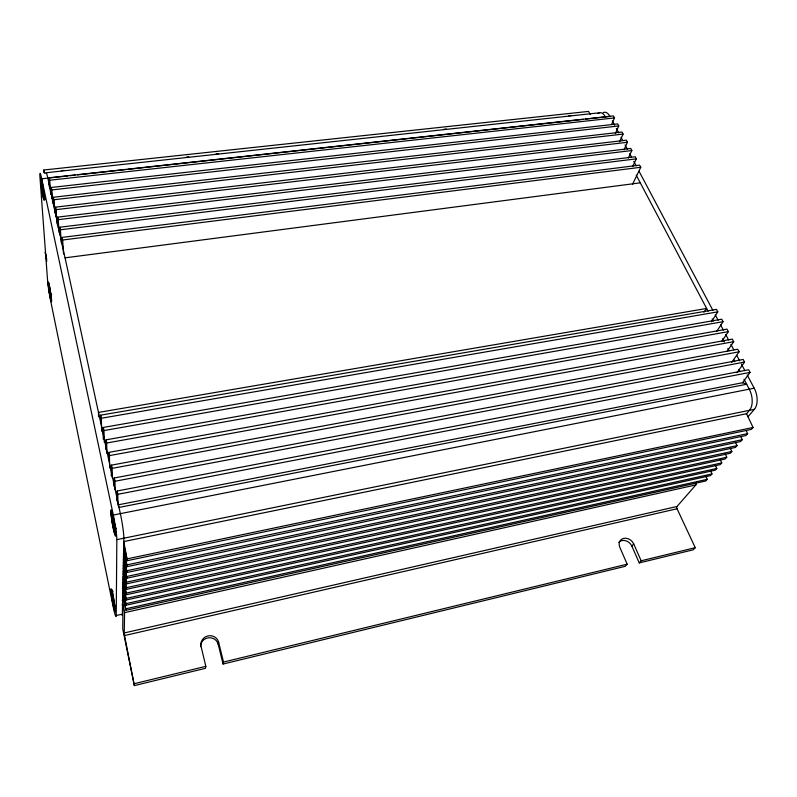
<?xml version="1.0" encoding="UTF-8"?>
<svg xmlns="http://www.w3.org/2000/svg" width="797" height="797" viewBox="0 0 797 797"><rect width="100%" height="100%" fill="white"/><g stroke="black" fill="none" stroke-linecap="round" stroke-linejoin="round"><path stroke-width="1.2" d="M100.631 423.346L100.641 415.167L716.493 309.375L717.808 311.846L711.382 321.858M103.231 438.968L103.311 427.441L721.723 319.198L723.048 321.689L716.533 331.642M116.232 615.523L116.84 539.639A18.57 1.494 80.1 0 0 113.323 515.041L41.733 178.797A15.91 1.076 81.3 0 0 39.96 177.243L47.591 280.614A14.077 0.867 80.9 0 0 50.47 299.891L113.124 606.397A16.418 1.146 80 0 0 116.232 615.523L122.369 614.148L123.844 538.204A18.54 1.594 80.1 0 0 120.367 513.647L47.83 178.13A15.89 1.146 81.3 0 0 45.877 173.537M105.891 449.707L106.001 439.854L727.003 329.111L728.348 331.632L721.743 341.514M108.611 459.7L108.731 452.417L732.343 339.123L733.698 341.674L727.003 351.497M111.271 475.899L111.48 465.129L737.723 349.235L739.098 351.806L731.636 362.545M618.761 542.349A8.209 6.705 40.3 0 1 631.852 546.094L639.254 562.921L641.157 560.799L633.715 543.923A8.239 6.715 40.2 0 0 623.613 538.393A8.239 6.715 40.2 0 0 619.797 547.22L627.159 564.186L625.296 566.308L223.06 664.04L223.509 662.058L218.637 642.272A9.026 8.677 -9.8 0 0 207.828 635.936A9.026 8.677 -9.8 0 0 201.083 646.427L205.835 666.352L205.447 668.324L134.354 685.589L124.232 634.023L124.591 612.116L122.33 600.061M114.061 486.23L114.27 477.981L743.173 359.447L744.547 362.047L736.986 372.707M705.773 476.058L707.218 479.326L705.773 480.96L126.036 610.293L122.788 592.619M710.526 470.648L711.99 473.926L710.516 475.6L126.165 605.192L122.887 587.369M715.347 465.149L716.832 468.457L715.337 470.15L126.305 599.992L122.997 582.019M720.249 459.56L721.753 462.888L720.229 464.611L126.444 594.701L123.097 576.57M725.24 453.882L726.754 457.229L725.21 458.972L126.584 589.302L123.206 571.021M730.301 448.113L731.845 451.471L730.271 453.254L126.723 583.803L123.316 565.352M735.452 442.245L737.016 445.623L735.412 447.436L126.872 578.194L123.425 559.584M740.812 436.537L742.276 439.675L740.642 441.518L127.022 572.465L123.545 553.696M746.141 430.47L747.616 433.628L745.962 435.501L127.171 566.627L123.655 547.688M127.331 560.67L123.774 541.562L746.56 413.713L753.055 427.471L751.372 429.384L127.331 560.67L123.724 544.401M116.79 500.954L117.099 491.002L748.662 369.758L750.057 372.378L742.555 382.729L117.926 504.89L117.817 494.309L117.099 491.002M223.06 664.04L218.219 644.315L218.637 642.272M611.658 124.352L614.477 117.926L613.401 115.904L49.145 177.791L49.733 188.271M615.354 133.627L618.761 125.966L617.675 123.924L51.247 187.474L51.845 198.443M619.628 141.717L623.085 134.085L621.989 132.023L53.369 197.257L53.817 205.736M623.951 149.876L627.448 142.274L626.342 140.192L55.511 207.14L55.999 216.774M628.305 158.115L631.852 150.533L630.736 148.441L57.683 217.123L58.201 227.892M632.698 166.424L636.295 158.862L635.169 156.75L59.875 227.215L60.253 235.533M632.449 184.496L640.768 167.27L639.632 165.138L62.086 237.416L62.505 246.851M703.97 312.225L706.62 308.449L98.489 412.428L98.569 416.831M631.852 546.094L633.715 543.923M746.271 414.051L749.479 410.316A15.581 9.006 76.2 0 0 749.26 389.165L744.039 379.292M747.935 416.791L754.4 409.309A15.551 9.056 76.2 0 0 754.201 388.189L747.217 375.038M124.133 632.977L676.992 506.484L695.861 484.905A3.606 1.883 74.5 0 0 696.389 482.404M676.992 506.484A1.753 0.877 74.2 0 0 677.052 508.765L695.243 547.678L693.181 549.82L639.254 562.921M44.732 198.692A10.431 0.717 81.3 0 0 45.001 199.27L43.725 198.812A10.431 0.707 81.3 0 1 41.653 188.311A10.431 0.707 81.3 0 1 40.796 178.986L41.773 178.737M41.155 179.225L44.164 199.27A10.431 0.707 81.3 0 0 43.317 189.925A10.431 0.707 81.3 0 0 41.225 179.365L41.962 179.136M134.444 683.657L205.835 666.352M223.509 662.058L627.159 564.186M641.157 560.799L695.243 547.678M124.501 635.568L677.052 508.765M124.601 612.644L695.861 484.905M126.215 603.598L711.99 473.926M114.25 609.117L111.401 589.939A10.76 0.747 80 0 0 111.719 596.295A10.76 0.747 80 0 0 114.14 608.739L115.057 608.938M126.075 608.729L707.218 479.326M126.344 598.378L716.832 468.457M122.618 601.277L125.049 600.739M126.484 593.048L721.753 462.888M111.48 590.129L112.297 589.949M126.623 587.618L726.754 457.229M112.028 591.683L112.138 592.051A10.76 0.747 80 0 1 114.579 604.604A10.76 0.747 80 0 1 114.878 610.92L112.028 591.683L112.845 591.504L112.536 590.477M126.912 576.44L737.016 445.623M126.773 582.089L731.845 451.471M127.072 570.682L742.276 439.675M127.221 564.804L747.616 433.628M127.371 558.817L753.055 427.471M116.84 539.639L754.4 409.309M114.609 524.775L114.479 523.958A12.174 0.986 80.1 0 0 111.7 511.694A12.174 0.986 80.1 0 0 111.331 516.237L114.609 524.775L115.545 524.585M112.955 521.059L112.038 521.238L115.226 529.118L116.163 528.929L112.616 518.817M113.323 515.041L754.201 388.189M117.817 494.309L750.057 372.378M115.097 489.707L114.987 481.258L744.547 362.047M112.357 478.13L112.188 468.357L739.098 351.806M109.677 467.959L109.418 455.615L733.698 341.674M106.937 453.493L106.688 443.012L728.348 331.632M104.297 442.315L103.989 430.559L723.048 321.689M101.697 431.307L101.319 418.256L717.808 311.846M50.081 292.031L49.364 292.13L50.928 294.96L51.646 294.86L50.081 292.031L49.573 288.614M65.065 257.839L640.28 182.832M62.086 237.416L62.644 240.007L640.768 167.27M59.875 227.215L60.433 229.785L636.295 158.862M57.683 217.123L58.231 219.663L631.852 150.533M55.511 207.14L56.059 209.651L627.448 142.274M44.124 199.3L44.921 199.21M53.369 197.257L53.907 199.748L623.085 134.085M51.247 187.474L51.785 189.935L618.761 125.966M49.145 177.791L49.673 180.232L614.477 117.926M61.299 170.688L63.77 170.419M186.339 157.148L188.819 156.879M216.057 153.931L218.527 153.662M443.859 129.283L446.33 129.014M568.899 115.744L571.379 115.475M46.057 172.74L599.563 112.785M41.733 178.797L67.615 175.958M70.086 175.689L75.028 175.141M77.508 174.872L125.727 169.582M128.197 169.313L583.215 119.381M585.685 119.112L609.954 116.442A13.659 6.834 86 0 0 603.15 112.616M43.965 172.56L43.785 170.01L588.535 111.411L590.318 114.469M742.555 382.729L746.659 384.244L119.022 507.43L118.295 505.736M612.285 120.825L614.607 125.209M616.35 128.496L618.681 132.88M621.002 137.263L622.756 140.551M625.077 144.934L627.408 149.318M629.73 153.701L631.473 156.989M633.804 161.373L636.126 165.756M639.035 171.235L712.907 310.392M715.228 314.775L718.137 320.255M720.468 324.638L723.367 330.117M725.698 334.501L728.607 339.98M730.929 344.364L733.838 349.843M736.747 355.323L739.656 360.802M741.399 364.08L744.896 370.655M636.195 175.111L708.095 311.228M712.149 318.92L713.315 321.111M722.59 338.675L724.334 341.963M727.81 348.548L728.966 350.75M733.609 359.527L734.764 361.728M738.829 369.409L739.985 371.601M43.785 170.01L44.532 173.328M123.605 550.478L127.171 566.627M123.485 556.426L127.022 572.465M123.376 562.264L126.872 578.194M123.266 567.982L126.723 583.803M100.641 415.167L101.319 418.256M103.311 427.441L103.989 430.559M106.001 439.854L106.688 443.012M108.731 452.417L109.418 455.615M111.48 465.129L112.188 468.357M114.27 477.981L114.987 481.258M123.156 573.591L126.584 589.302M123.047 579.1L126.444 594.701M122.947 584.5L126.305 599.992M122.838 589.8L126.165 605.192M122.738 595L126.036 610.293M122.24 604.335L122.927 607.981L122.748 628.972L134.354 685.589M46.744 259.433L45.25 252.241L46.734 261.356M49.364 292.13L49.464 292.748A9.235 0.568 80.9 0 0 51.227 300.808A9.235 0.568 80.9 0 0 51.008 295.557L50.928 294.96M112.038 521.238L112.158 522.035A12.174 0.986 80.1 0 0 114.937 534.289A12.174 0.986 80.1 0 0 115.326 529.856L115.226 529.118M42.341 183.569L42.689 185.92M43.038 188.271L43.387 190.632M43.905 194.159L44.253 196.51M40.846 178.946L43.795 198.961M112.467 591.135L112.815 593.506M114.021 601.815L114.369 604.186M48.806 182.643L49.464 187.165M51.785 189.935L52.712 203.125M49.673 180.232L50.689 194.348M53.907 199.748L54.824 212.879M56.059 209.651L57.025 223.917M58.231 219.663L59.098 232.674M60.433 229.785L61.269 242.736M62.644 240.007L63.531 254.064M122.369 614.148A16.388 1.215 79.9 0 1 121.891 615.075M50.35 292.629A9.225 0.578 80.9 0 1 49.982 290.267M113.313 521.806A12.174 0.996 80.1 0 1 112.985 519.764M200.505 646.666A8.986 8.657 -10.4 0 1 218.219 644.315M597.88 113.632A13.669 6.794 85.9 0 1 605.471 116.94M50.41 291.503L48.776 288.115A9.235 0.568 80.9 0 1 48.547 282.805A9.235 0.568 80.9 0 1 50.311 290.875L50.41 291.503M48.537 286.731A10.122 0.628 80.9 0 0 51.476 301.804A10.122 0.628 80.9 0 0 49.653 286.89A10.122 0.628 80.9 0 0 48.537 286.731M40.806 182.154A11.437 0.777 81.3 0 0 44.094 200.306A11.437 0.777 81.3 0 0 42.56 184.864A11.437 0.777 81.3 0 0 40.806 182.154M111.002 514.344A13.35 1.076 80.1 0 0 115.336 535.903A13.35 1.076 80.1 0 0 113.622 518.767A13.35 1.076 80.1 0 0 111.002 514.344M111.341 594.183A11.796 0.817 80 0 0 115.157 612.056A11.796 0.817 80 0 0 112.945 595.1A11.796 0.817 80 0 0 111.341 594.183"/></g></svg>
